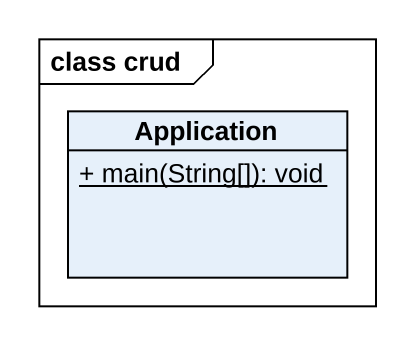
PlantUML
@startuml
mainframe class crud
hide circle
hide empty members
skinparam classAttributeIconSize 0
class Application {
  {static} + main(String[]): void
}
@enduml
